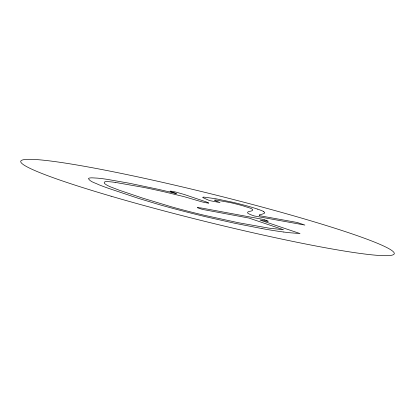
<?xml version="1.0" encoding="UTF-8"?>
<svg xmlns="http://www.w3.org/2000/svg" width="415" height="415" viewBox="0 0 415 415"><rect width="100%" height="100%" fill="white"/><g stroke="black" fill="none" stroke-linecap="round" stroke-linejoin="round"><path stroke-width="0.62" d="M259.328 214.986C261.051 214.213 267.742 213.497 263.318 211.354M115.152 182.372L144.254 187.513A83.778 6.137 13.9 0 1 165.196 192.046L184.385 196.736L201.628 201.778A7.221 0.529 13.9 0 0 205.15 202.572L206.016 202.738A9.114 0.669 13.9 0 0 206.852 202.883L207.562 202.992A6.982 0.514 13.9 0 0 208.797 203.075L206.369 201.949L184.447 194.547L176.634 192.29A6.687 0.488 13.9 0 0 174.269 191.756L173.029 191.512A7.543 0.555 13.9 0 0 170.321 191.165L170.062 191.201A5.914 0.436 13.9 0 0 170.269 191.455L176.448 193.597L172.63 192.674A86.6 6.344 13.9 0 0 157.695 189.199L129.356 183.248L106.992 179.322A88.245 6.464 13.9 0 0 97.66 178.149L92.13 177.838A82.393 6.033 13.9 0 0 88.727 178.336L88.431 178.72C90.532 182.071 95.351 182.87 98.708 184.675A97.582 7.148 13.9 0 0 111.594 189.38L138.205 198.282L158.929 204.548A96.156 7.045 13.9 0 0 184.929 211.562L191.336 213.201A82.035 6.007 13.9 0 0 206.556 216.936L235.347 223.389L261.969 228.577M264.594 219.877L266.596 220.5M259.359 214.991A40.976 2.998 13.9 0 0 259.634 215.717L297.218 222.487L304.901 225.075L254.286 215.966A22.659 1.66 13.9 0 1 249.825 214.285C245.597 212.885 247.937 211.214 251.075 211.105C257.269 209.181 244.866 206.779 243.761 206.068A16.18 1.183 13.9 0 0 239.958 204.994L234.76 203.656A17.482 1.281 13.9 0 0 230.335 202.608L215.909 200.02A17.736 1.297 13.9 0 0 214.83 200.03A18.13 1.328 13.9 0 0 214.581 200.113A17.404 1.276 13.9 0 0 214.695 200.435L220.043 202.608L209.539 200.585L202.8 197.587A26.311 1.925 13.9 0 1 203.023 197.208A27.815 2.039 13.9 0 1 203.962 197.12L215.577 198.707L232.447 202.204A27.53 2.018 13.9 0 1 238.215 203.599L245.094 205.389A26.062 1.909 13.9 0 1 251.205 207.116L255.536 208.449A32.448 2.376 13.9 0 1 257.518 209.103M257.544 209.108A31.322 2.293 13.9 0 1 263.297 211.349M266.617 220.505A7.205 0.529 13.9 0 1 268.214 221.211L268.173 221.351A6.401 0.467 13.9 0 1 267.54 221.356L260.018 220.054L300.029 233.557L289.499 232.722A145.577 10.66 13.9 0 1 283.813 232.037M264.594 219.877A6.163 0.451 13.9 0 0 262.28 219.25L201.669 208.06L197.327 207.542A6.832 0.498 13.9 0 0 197.888 207.899L200.839 208.895A6.796 0.498 13.9 0 0 203.163 209.544L248.907 218.051L283.466 229.718L270.658 228.354A88.909 6.51 13.9 0 1 268.085 227.991L238.386 222.725L204.699 215.375A70.597 5.172 13.9 0 1 193.328 212.594A71.935 5.271 13.9 0 1 185.842 210.685A69.258 5.073 13.9 0 1 171.535 206.846L142.625 198.111L119.567 190.319L110.146 186.724A68.397 5.011 13.9 0 1 106.302 184.748C102.572 182.953 104.264 180.94 107.718 181.646A72.625 5.317 13.9 0 1 115.152 182.372M283.782 232.026A122.845 8.995 13.9 0 1 262 228.587M111.127 196.217A192.384 14.089 13.9 0 0 394.25 253.721A192.384 14.089 13.9 0 0 117.123 172.562A192.384 14.089 13.9 0 0 111.127 196.217"/></g></svg>
